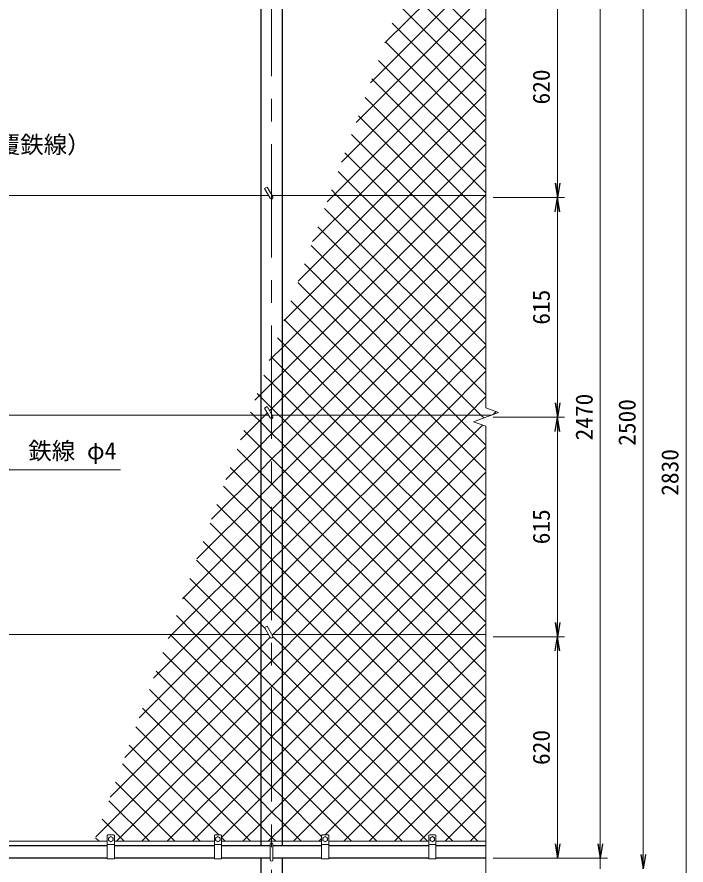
# Model space of a CAD drawing. Units: millimetres, scale not verified. Extents: x -4200 to 4200, y -2970 to 2970.
# Drawn here: x -2297 to -425, y -671 to 1704 of the extents above; entities that cross this region are included whole.
import ezdxf
from ezdxf.enums import TextEntityAlignment as Align

# ---------------------------------------------------------------- set-up
doc = ezdxf.new("R2010")
doc.units = ezdxf.units.MM
doc.header["$LTSCALE"] = 10
doc.linetypes.add('USER1', pattern=[50.8, 31.75, -6.35, 6.35, -6.35])
for name, color, linetype, lineweight in [('0-0_D-STR1', 1, 'Continuous', 25), ('0-1_D-STR3', 3, 'Continuous', 13), ('0-2_D-BMK', 2, 'USER1', 13), ('0-3_D-STR2', 7, 'Continuous', 13), ('0-4_D-STR-DIM', 7, 'Continuous', 13), ('0-5_0', 7, 'Continuous', 25), ('0-A_D-STR-TXT', 7, 'Continuous', 13)]:
    doc.layers.add(name, color=color, linetype=linetype, lineweight=lineweight)
doc.styles.add('ＭＳ ゴシック', font='')
doc.styles.get('ＭＳ ゴシック').set_extended_font_data('MS Gothic')

# ---------------------------------------------------------------- blocks, each defined once
blk = doc.blocks.new('_Open')
at = {"layer": '0-5_0'}
blk.add_line((-10, 1.667), (0, 0), dxfattribs=at)
blk.add_lwpolyline([(-10, -1.667), (0, 0), (-10, 0)], dxfattribs=at)

msp = doc.modelspace()

# ---------------------------------------------------------------- linework, layer by layer
at = {"layer": '0-0_D-STR1'}
for p, q in [((-1615.22, 1784.19), (-1615.22, -617.81)), ((-1554.72, -617.81), (-1554.72, 1784.19)), ((-2044.97, -617.81), (-2324.97, -617.81)), ((-1744.97, -617.81), (-2024.97, -617.81)), ((-1588.97, -617.81), (-1724.97, -617.81)), ((-1444.97, -617.81), (-1580.97, -617.81)), ((-1144.97, -617.81), (-1424.97, -617.81)), ((-984.97, -617.81), (-1124.97, -617.81)), ((-2044.97, -651.81), (-2324.97, -651.81)), ((-1744.97, -651.81), (-2024.97, -651.81)), ((-1588.97, -651.81), (-1724.97, -651.81)), ((-1444.97, -651.81), (-1580.97, -651.81)), ((-1144.97, -651.81), (-1424.97, -651.81)), ((-984.97, -651.81), (-1124.97, -651.81))]:
    msp.add_line(p, q, dxfattribs=at)
msp.add_lwpolyline([(-1615.22, -651.81), (-1615.22, -986.81), (-1554.72, -986.81), (-1554.72, -651.81)], dxfattribs=at)
at = {"layer": '0-1_D-STR3'}
for p, q in [((-1604.37, 1223.78), (-1597.44, 1227.78)), ((-1604.37, 1223.78), (-1588.44, 1196.19)), ((-1597.44, 1227.78), (-1581.51, 1200.19)), ((-1593.06, 1204.19), (-3383.82, 1204.19)), ((-984.97, 1204.19), (-1583.82, 1204.19)), ((-1604.37, 608.78), (-1597.44, 612.78)), ((-1604.37, 608.78), (-1588.44, 581.19)), ((-1597.44, 612.78), (-1581.51, 585.19)), ((-1593.06, 589.19), (-3383.82, 589.19)), ((-968.49, 589.19), (-1583.82, 589.19)), ((-1604.37, -6.22), (-1597.44, -2.22)), ((-1604.37, -6.22), (-1588.44, -33.81)), ((-1597.44, -2.22), (-1581.51, -29.81)), ((-1593.06, -25.81), (-3383.82, -25.81)), ((-984.97, -25.81), (-1583.82, -25.81)), ((-2044.97, -653.81), (-2044.97, -588.81)), ((-2026.97, -586.81), (-2042.97, -586.81)), ((-2024.97, -653.81), (-2024.97, -588.81)), ((-1744.97, -653.81), (-1744.97, -588.81)), ((-1726.97, -586.81), (-1742.97, -586.81)), ((-1724.97, -653.81), (-1724.97, -588.81)), ((-1444.97, -653.81), (-1444.97, -588.81)), ((-1426.97, -586.81), (-1442.97, -586.81)), ((-1424.97, -653.81), (-1424.97, -588.81)), ((-1144.97, -653.81), (-1144.97, -588.81)), ((-1126.97, -586.81), (-1142.97, -586.81)), ((-1124.97, -653.81), (-1124.97, -588.81)), ((-2324.97, -604.81), (-2044.97, -604.81)), ((-2024.97, -613.81), (-2044.97, -613.81)), ((-2041.47, -602.55), (-2041.47, -595.07)), ((-2041.47, -602.55), (-2034.97, -606.31)), ((-2034.97, -606.31), (-2028.47, -602.55)), ((-2028.47, -602.55), (-2028.47, -595.07)), ((-2024.97, -604.81), (-1744.97, -604.81)), ((-1724.97, -613.81), (-1744.97, -613.81)), ((-1741.47, -602.55), (-1741.47, -595.07)), ((-1741.47, -602.55), (-1734.97, -606.31)), ((-1734.97, -606.31), (-1728.47, -602.55)), ((-1728.47, -602.55), (-1728.47, -595.07)), ((-1724.97, -604.81), (-1444.97, -604.81)), ((-1588.97, -656.81), (-1588.97, -612.81)), ((-1580.97, -656.81), (-1580.97, -612.81)), ((-1424.97, -613.81), (-1444.97, -613.81)), ((-1441.47, -602.55), (-1441.47, -595.07)), ((-1441.47, -602.55), (-1434.97, -606.31)), ((-1434.97, -606.31), (-1428.47, -602.55)), ((-1428.47, -602.55), (-1428.47, -595.07)), ((-1424.97, -604.81), (-1144.97, -604.81)), ((-1124.97, -613.81), (-1144.97, -613.81)), ((-1141.47, -602.55), (-1141.47, -595.07)), ((-1141.47, -602.55), (-1134.97, -606.31)), ((-1134.97, -606.31), (-1128.47, -602.55)), ((-1128.47, -602.55), (-1128.47, -595.07)), ((-1124.97, -604.81), (-984.97, -604.81)), ((-2024.97, -653.81), (-2044.97, -653.81)), ((-1724.97, -653.81), (-1744.97, -653.81)), ((-1424.97, -653.81), (-1444.97, -653.81)), ((-1124.97, -653.81), (-1144.97, -653.81))]:
    msp.add_line(p, q, dxfattribs=at)
for points in [[(-2041.47, -595.07), (-2034.97, -591.31), (-2028.47, -595.07)], [(-1741.47, -595.07), (-1734.97, -591.31), (-1728.47, -595.07)], [(-1441.47, -595.07), (-1434.97, -591.31), (-1428.47, -595.07)], [(-1141.47, -595.07), (-1134.97, -591.31), (-1128.47, -595.07)]]:
    msp.add_lwpolyline(points, dxfattribs=at)
for centre in [(-2034.97, -598.81), (-1734.97, -598.81), (-1434.97, -598.81), (-1134.97, -598.81)]:
    msp.add_circle(centre, 6.49, dxfattribs=at)
for centre, radius, start, end in [((-1584.97, 1198.19), 4, 210, 30), ((-1584.97, 583.19), 4, 210, 30), ((-1584.97, -31.81), 4, 210, 30), ((-2042.97, -588.81), 2, 90, 180), ((-2026.97, -588.81), 2, 0, 90), ((-1742.97, -588.81), 2, 90, 180), ((-1726.97, -588.81), 2, 0, 90), ((-1442.97, -588.81), 2, 90, 180), ((-1426.97, -588.81), 2, 0, 90), ((-1142.97, -588.81), 2, 90, 180), ((-1126.97, -588.81), 2, 0, 90), ((-1584.97, -612.81), 4, 0, 180), ((-1584.97, -656.81), 4, 180, 0)]:
    msp.add_arc(centre, radius, start, end, dxfattribs=at)
at = {"layer": '0-2_D-BMK'}
msp.add_line((-1584.97, -1001.81), (-1584.97, 1858.19), dxfattribs=at)
at = {"layer": '0-3_D-STR2'}
for p, q in [((-1348.63, 1408.79), (-986.24, 1771.19)), ((-1308.17, 1519.97), (-1056.95, 1771.19)), ((-984.97, 1564.94), (-1191.22, 1771.19)), ((-984.97, 1635.65), (-1120.51, 1771.19)), ((-1267.7, 1631.14), (-1144.69, 1754.16)), ((-984.97, 1494.23), (-1228.79, 1738.05)), ((-1389.1, 1297.62), (-984.97, 1701.74)), ((-984.97, 1423.52), (-1247.66, 1686.21)), ((-1411.82, 1204.19), (-984.97, 1631.03)), ((-984.97, 1352.81), (-1266.53, 1634.37)), ((-984.97, 1282.1), (-1285.4, 1582.52)), ((-1341.11, 1204.19), (-984.97, 1560.32)), ((-984.97, 1211.39), (-1304.27, 1530.68)), ((-1048.49, 1204.19), (-1323.14, 1478.84)), ((-1270.4, 1204.19), (-984.97, 1489.61)), ((-1119.2, 1204.19), (-1342.01, 1427)), ((-1199.69, 1204.19), (-984.97, 1418.9)), ((-1189.91, 1204.19), (-1360.88, 1375.16)), ((-1260.62, 1204.19), (-1379.74, 1323.31)), ((-1331.33, 1204.19), (-1398.61, 1271.47)), ((-1402.04, 1204.19), (-1417.48, 1219.63)), ((-1550.95, 852.92), (-1199.69, 1204.19)), ((-1510.49, 964.09), (-1270.4, 1204.19)), ((-1470.03, 1075.27), (-1341.11, 1204.19)), ((-1429.56, 1186.44), (-1411.82, 1204.19)), ((-984.97, 787.12), (-1402.04, 1204.19)), ((-984.97, 857.83), (-1331.33, 1204.19)), ((-984.97, 928.54), (-1260.62, 1204.19)), ((-984.97, 999.26), (-1189.91, 1204.19)), ((-984.97, 1069.97), (-1119.2, 1204.19)), ((-984.97, 1140.68), (-1048.49, 1204.19)), ((-984.97, 716.41), (-1436.35, 1167.79)), ((-1531.84, 589.19), (-984.97, 1136.06)), ((-984.97, 645.7), (-1455.22, 1115.95)), ((-1461.13, 589.19), (-984.97, 1065.35)), ((-1069.88, 589.19), (-1492.96, 1012.26)), ((-1390.42, 589.19), (-984.97, 994.63)), ((-1140.59, 589.19), (-1511.83, 960.42)), ((-1211.3, 589.19), (-1530.7, 908.58)), ((-1319.71, 589.19), (-984.97, 923.92)), ((-1282.01, 589.19), (-1549.56, 856.74)), ((-1249, 589.19), (-984.97, 853.21)), ((-1178.29, 589.19), (-984.97, 782.5)), ((-1584.97, 750.73), (-1587.3, 753.05)), ((-1554.72, 720.48), (-1584.97, 750.73)), ((-1423.44, 589.19), (-1554.72, 720.48)), ((-1584.97, 680.02), (-1606.17, 701.21)), ((-1107.58, 589.19), (-984.97, 711.79)), ((-1554.72, 649.77), (-1584.97, 680.02)), ((-1494.15, 589.19), (-1554.72, 649.77)), ((-1036.87, 589.19), (-984.97, 641.08)), ((-964.82, 590.52), (-956.77, 598.57)), ((-1554.72, 566.31), (-1531.84, 589.19)), ((-1554.72, 495.6), (-1461.13, 589.19)), ((-1554.72, 424.88), (-1390.42, 589.19)), ((-1554.72, 354.17), (-1319.71, 589.19)), ((-1554.72, 283.46), (-1249, 589.19)), ((-1554.72, 212.75), (-1178.29, 589.19)), ((-1554.72, 142.04), (-1107.58, 589.19)), ((-1554.72, 71.33), (-1036.87, 589.19)), ((-984.97, 80.02), (-1494.15, 589.19)), ((-984.97, 150.73), (-1423.44, 589.19)), ((-984.97, 292.15), (-1282.01, 589.19)), ((-984.97, 362.86), (-1211.3, 589.19)), ((-984.97, 433.57), (-1140.59, 589.19)), ((-984.97, 504.28), (-1069.88, 589.19)), ((-1584.97, 536.06), (-1554.72, 566.31)), ((-1615.22, 498.13), (-1662.78, 545.69)), ((-1615.22, 505.81), (-1584.97, 536.06)), ((-1712.81, 408.22), (-1615.22, 505.81)), ((-1615.22, 427.42), (-1681.65, 493.85)), ((-1584.97, 467.88), (-1615.22, 498.13)), ((-1584.97, 465.35), (-1554.72, 495.6)), ((-1615.22, 435.1), (-1584.97, 465.35)), ((-1554.72, 437.63), (-1584.97, 467.88)), ((-1753.28, 297.04), (-1615.22, 435.1)), ((-1615.22, 356.71), (-1700.52, 442)), ((-1091.28, -25.81), (-1554.72, 437.63)), ((-1439.74, -25.81), (-984.97, 428.95)), ((-1584.97, 397.17), (-1615.22, 427.42)), ((-1584.97, 394.63), (-1554.72, 424.88)), ((-1615.22, 286), (-1719.38, 390.16)), ((-1615.22, 364.38), (-1584.97, 394.63)), ((-1554.72, 366.92), (-1584.97, 397.17)), ((-1793.74, 185.87), (-1615.22, 364.38)), ((-1584.97, 326.46), (-1615.22, 356.71)), ((-1161.99, -25.81), (-1554.72, 366.92)), ((-1369.03, -25.81), (-984.97, 358.24)), ((-1615.22, 215.29), (-1738.25, 338.32)), ((-1584.97, 323.92), (-1554.72, 354.17)), ((-1615.22, 293.67), (-1584.97, 323.92)), ((-1554.72, 296.21), (-1584.97, 326.46)), ((-1834.21, 74.69), (-1615.22, 293.67)), ((-1615.22, 144.58), (-1757.12, 286.48)), ((-1584.97, 255.75), (-1615.22, 286)), ((-1232.7, -25.81), (-1554.72, 296.21)), ((-1298.31, -25.81), (-984.97, 287.53)), ((-1584.97, 253.21), (-1554.72, 283.46)), ((-1615.22, 222.96), (-1584.97, 253.21)), ((-1554.72, 225.5), (-1584.97, 255.75)), ((-1864, -25.81), (-1615.22, 222.96)), ((-1615.22, 73.87), (-1775.99, 234.64)), ((-1584.97, 185.04), (-1615.22, 215.29)), ((-1303.41, -25.81), (-1554.72, 225.5)), ((-1227.6, -25.81), (-984.97, 216.82)), ((-1584.97, 182.5), (-1554.72, 212.75)), ((-1615.22, 152.25), (-1584.97, 182.5)), ((-1554.72, 154.79), (-1584.97, 185.04)), ((-1793.29, -25.81), (-1615.22, 152.25)), ((-1584.97, 114.33), (-1615.22, 144.58)), ((-1374.12, -25.81), (-1554.72, 154.79)), ((-1584.97, 111.79), (-1554.72, 142.04)), ((-1615.22, 81.54), (-1584.97, 111.79)), ((-1554.72, 84.08), (-1584.97, 114.33)), ((-1727.67, -25.81), (-1832.6, 79.11)), ((-1722.58, -25.81), (-1615.22, 81.54)), ((-1584.97, 43.62), (-1615.22, 73.87)), ((-1584.97, 41.08), (-1554.72, 71.33)), ((-1444.83, -25.81), (-1554.72, 84.08)), ((-1798.38, -25.81), (-1851.47, 27.27)), ((-1615.22, 10.83), (-1584.97, 41.08)), ((-1554.72, 13.37), (-1584.97, 43.62)), ((-1651.87, -25.81), (-1615.22, 10.83)), ((-1515.54, -25.81), (-1554.72, 13.37)), ((-1996.06, -370.01), (-1651.87, -25.81)), ((-1955.6, -258.83), (-1722.58, -25.81)), ((-1915.13, -147.66), (-1793.29, -25.81)), ((-1874.67, -36.48), (-1864, -25.81)), ((-1869.1, -25.81), (-1870.34, -24.57)), ((-1615.22, -279.68), (-1869.1, -25.81)), ((-1615.22, -208.97), (-1798.38, -25.81)), ((-1615.22, -138.26), (-1727.67, -25.81)), ((-1554.72, -140.8), (-1439.74, -25.81)), ((-1554.72, -211.51), (-1369.03, -25.81)), ((-1554.72, -282.22), (-1298.31, -25.81)), ((-1554.72, -352.93), (-1227.6, -25.81)), ((-984.97, -556.38), (-1515.54, -25.81)), ((-984.97, -485.67), (-1444.83, -25.81)), ((-984.97, -414.96), (-1374.12, -25.81)), ((-984.97, -344.25), (-1303.41, -25.81)), ((-984.97, -273.54), (-1232.7, -25.81)), ((-984.97, -202.83), (-1161.99, -25.81)), ((-984.97, -132.12), (-1091.28, -25.81)), ((-1523.76, -604.81), (-984.97, -66.03)), ((-1584.97, -168.51), (-1615.22, -138.26)), ((-1584.97, -171.05), (-1554.72, -140.8)), ((-1435.05, -586.81), (-984.97, -136.74)), ((-1615.22, -201.3), (-1584.97, -171.05)), ((-1554.72, -198.76), (-1584.97, -168.51)), ((-2018.74, -604.81), (-1615.22, -201.3)), ((-1584.97, -239.22), (-1615.22, -208.97)), ((-1584.97, -241.76), (-1554.72, -211.51)), ((-1148.67, -604.81), (-1554.72, -198.76)), ((-1382.34, -604.81), (-984.97, -207.45)), ((-1615.22, -272.01), (-1584.97, -241.76)), ((-1554.72, -269.47), (-1584.97, -239.22)), ((-1643.65, -604.81), (-1964.68, -283.78)), ((-1948.03, -604.81), (-1615.22, -272.01)), ((-1584.97, -309.93), (-1615.22, -279.68)), ((-1584.97, -312.47), (-1554.72, -282.22)), ((-1219.38, -604.81), (-1554.72, -269.47)), ((-1311.63, -604.81), (-984.97, -278.16)), ((-1615.22, -342.72), (-1584.97, -312.47)), ((-1554.72, -340.18), (-1584.97, -309.93)), ((-1732.36, -586.81), (-1983.55, -335.62)), ((-1877.31, -604.81), (-1615.22, -342.72)), ((-1584.97, -383.18), (-1554.72, -352.93)), ((-1290.1, -604.81), (-1554.72, -340.18)), ((-1240.92, -604.81), (-984.97, -348.87)), ((-1785.07, -604.81), (-2002.42, -387.47)), ((-1615.22, -413.43), (-1584.97, -383.18)), ((-1806.6, -604.81), (-1615.22, -413.43)), ((-1170.21, -604.81), (-984.97, -419.58)), ((-1855.78, -604.81), (-2021.29, -439.31)), ((-1926.49, -604.81), (-2040.16, -491.15)), ((-1099.5, -604.81), (-984.97, -490.29)), ((-1997.2, -604.81), (-2059.02, -542.99)), ((-1028.79, -604.81), (-984.97, -561)), ((-2067.91, -604.81), (-2077.89, -594.83)), ((-1714.36, -604.81), (-1724.97, -594.2)), ((-1453.05, -604.81), (-1444.97, -596.74))]:
    msp.add_line(p, q, dxfattribs=at)
for points in [[(-1591.42, 741.74), (-1584.97, 748.19), (-1554.72, 778.44), (-1128.97, 1204.19), (-984.97, 1348.19)], [(-1631.88, 630.57), (-1615.22, 647.23), (-1584.97, 677.48), (-1554.72, 707.73), (-1058.26, 1204.19), (-984.97, 1277.48)], [(-1590.68, 601.06), (-1584.97, 606.77), (-1554.72, 637.02), (-987.55, 1204.19), (-984.97, 1206.77)], [(-990.98, 581), (-999.17, 589.19), (-1474.09, 1064.11)], [(-984.97, 221.44), (-1352.72, 589.19), (-1554.72, 791.19), (-1568.43, 804.9)], [(-984.97, 9.31), (-1554.72, 579.06), (-1564.86, 589.19), (-1584.97, 609.31), (-1615.22, 639.56), (-1625.04, 649.37)], [(-1672.35, 519.39), (-1615.22, 576.52), (-1602.55, 589.19), (-1596.53, 595.21)], [(-984.97, -61.4), (-1020.57, -25.81), (-1554.72, 508.35), (-1584.97, 538.6), (-1615.22, 568.85), (-1635.57, 589.19), (-1643.91, 597.53)], [(-1582.85, -27.5), (-1581.16, -25.81), (-1554.72, 0.62), (-994.38, 560.96)], [(-2076.99, -592.36), (-1615.22, -130.59), (-1584.97, -100.34), (-1554.72, -70.09), (-1510.45, -25.81), (-984.97, 499.66)], [(-1602.35, -9.71), (-1615.22, 3.16), (-1794.86, 182.79)], [(-1724.97, -593.89), (-1615.22, -484.14), (-1584.97, -453.89), (-1554.72, -423.64), (-1156.89, -25.81), (-984.97, 146.11)], [(-1077.96, -604.81), (-1554.72, -128.05), (-1584.97, -97.8), (-1615.22, -67.55), (-1656.96, -25.81), (-1813.73, 130.95)], [(-1665.18, -604.81), (-1615.22, -554.85), (-1584.97, -524.6), (-1554.72, -494.35), (-1086.18, -25.81), (-984.97, 75.4)], [(-1594.47, -604.81), (-1584.97, -595.31), (-1554.72, -565.06), (-1015.47, -25.81), (-984.97, 4.69)], [(-2036.53, -481.18), (-1615.22, -59.88), (-1588.7, -33.36)], [(-1007.25, -604.81), (-1554.72, -57.34), (-1581.08, -30.99)], [(-1360.81, -604.81), (-1554.72, -410.89), (-1584.97, -380.64), (-1615.22, -350.39), (-1889.2, -76.41)], [(-1444.97, -591.35), (-1554.72, -481.6), (-1584.97, -451.35), (-1615.22, -421.1), (-1908.07, -128.26)], [(-1502.23, -604.81), (-1554.72, -552.32), (-1584.97, -522.07), (-1615.22, -491.82), (-1926.94, -180.1)], [(-1572.94, -604.81), (-1584.97, -592.78), (-1615.22, -562.53), (-1945.81, -231.94)]]:
    msp.add_lwpolyline(points, dxfattribs=at)
at = {"layer": '0-4_D-STR-DIM'}
for p, q in [((-984.97, 1878.19), (-984.97, 608.84)), ((-424.97, 1803.19), (-424.97, -946.81)), ((-784.97, 1238.19), (-784.97, 1778.19)), ((-664.97, 1778.19), (-664.97, -611.81)), ((-544.97, -641.81), (-544.97, 1778.19)), ((-964.97, 1198.19), (-764.97, 1198.19)), ((-964.97, 1198.19), (-764.97, 1198.19)), ((-784.97, 1158.19), (-784.97, 623.19)), ((-1020.21, 570.36), (-949.74, 596.01)), ((-949.74, 596.01), (-984.97, 608.84)), ((-984.97, 557.54), (-1020.21, 570.36)), ((-964.97, 583.19), (-764.97, 583.19)), ((-964.97, 583.19), (-764.97, 583.19)), ((-984.97, 557.54), (-984.97, -771.81)), ((-784.97, 543.19), (-784.97, 8.19)), ((-964.97, -31.81), (-764.97, -31.81)), ((-964.97, -31.81), (-764.97, -31.81)), ((-784.97, -611.81), (-784.97, -71.81)), ((-664.97, -611.81), (-664.97, -571.81)), ((-964.97, -651.81), (-644.97, -651.81)), ((-964.97, -651.81), (-644.97, -651.81)), ((-964.97, -651.81), (-764.97, -651.81)), ((-664.97, -651.81), (-664.97, -681.81))]:
    msp.add_line(p, q, dxfattribs=at)
at = {"layer": '0-A_D-STR-TXT'}
msp.add_lwpolyline([(-2008.02, 435.56), (-2319.35, 435.56), (-2367.45, 587.28)], dxfattribs=at)

# ---------------------------------------------------------------- block references
at = {"layer": '0-4_D-STR-DIM', "xscale": 4, "yscale": 4}
for p, rotation in [((-784.97, 1198.19), 270), ((-784.97, 1198.19), 90), ((-784.97, 583.19), 270), ((-784.97, 583.19), 90), ((-784.97, -31.81), 270), ((-784.97, -31.81), 90), ((-784.97, -651.81), 270), ((-664.97, -651.81), 270), ((-664.97, -651.81), 270), ((-544.97, -681.81), 270)]:
    msp.add_blockref('_Open', p, dxfattribs=dict(at, rotation=rotation))

# ---------------------------------------------------------------- texts
at = {"layer": '0-4_D-STR-DIM', "style": 'ＭＳ ゴシック'}
for s, p in [('620', (-791.72, 1458.94)), ('615', (-791.72, 842.09)), ('2470', (-671.72, 517.94)), ('2500', (-551.72, 502.94)), ('2830', (-431.72, 362.94)), ('615', (-791.72, 227.09)), ('620', (-791.72, -391.06))]:
    msp.add_text(s, height=48.09, rotation=90, dxfattribs=at).set_placement(p, align=Align.BOTTOM_LEFT)
at = {"layer": '0-A_D-STR-TXT', "style": 'ＭＳ ゴシック'}
for s, p in [('（再生PET樹脂被覆鉄線）', (-2845.66, 1307.95)), ('鉄線 φ4', (-2265.64, 450.43))]:
    msp.add_text(s, height=48.09, dxfattribs=at).set_placement(p, align=Align.BOTTOM_LEFT)

doc.saveas('drawing.dxf')
